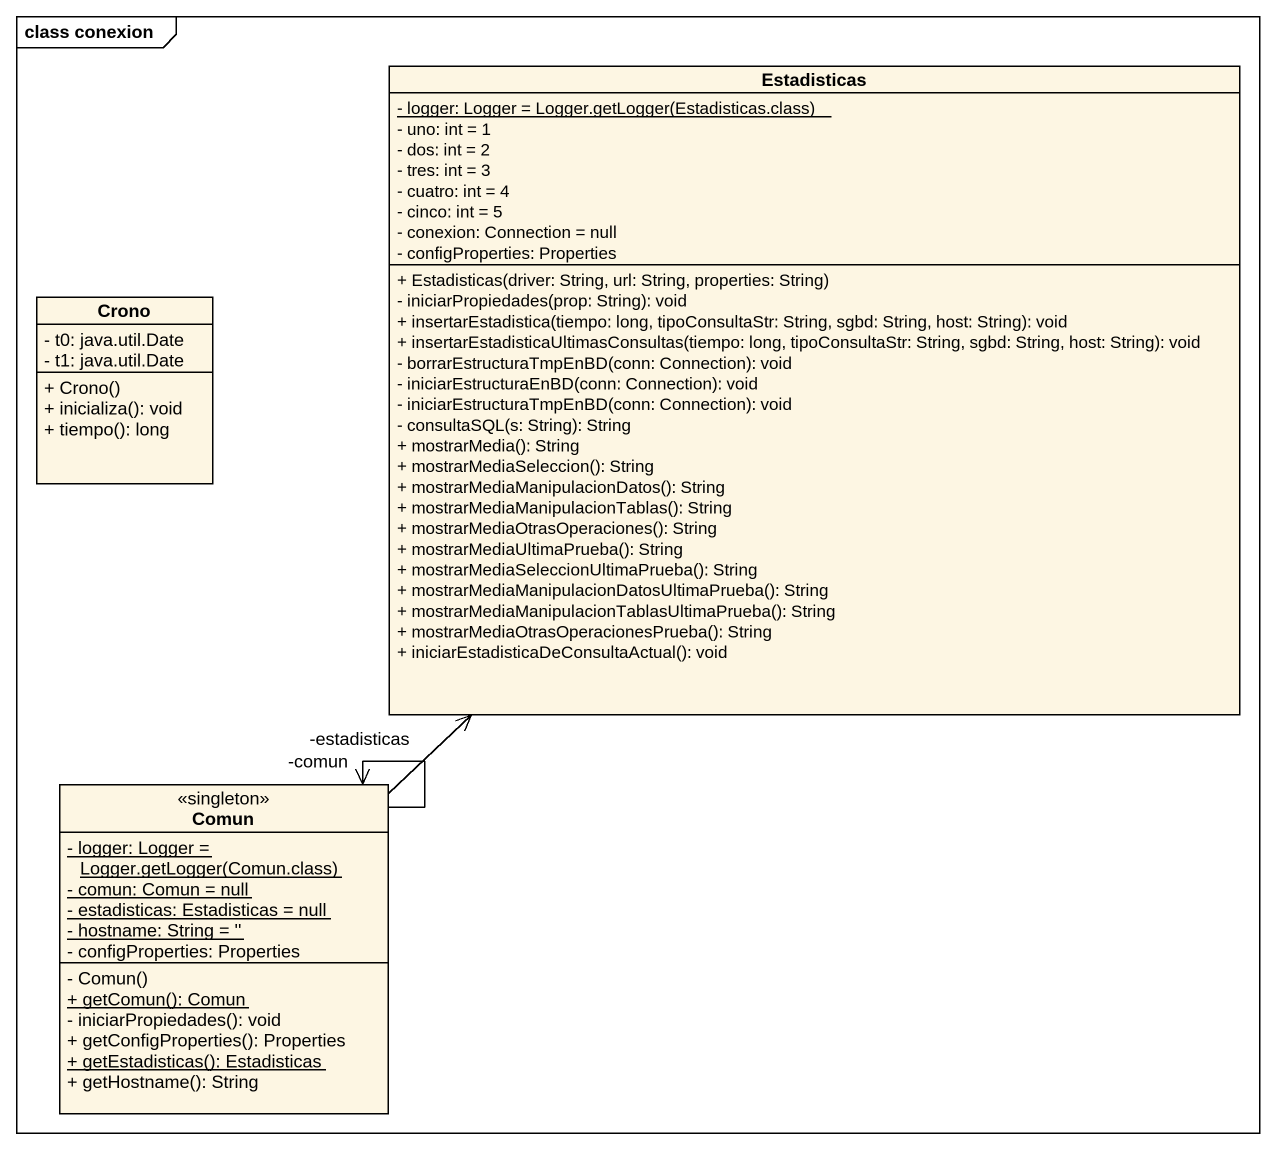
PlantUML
@startuml
mainframe class conexion
hide circle
hide empty members
skinparam classAttributeIconSize 0
class Estadisticas {
  {static} {field} - logger: Logger = Logger.getLogger(Estadisticas.class)
  - uno: int = 1
  - dos: int = 2
  - tres: int = 3
  - cuatro: int = 4
  - cinco: int = 5
  - conexion: Connection = null
  - configProperties: Properties
  + Estadisticas(driver: String, url: String, properties: String)
  - iniciarPropiedades(prop: String): void
  + insertarEstadistica(tiempo: long, tipoConsultaStr: String, sgbd: String, host: String): void
  + insertarEstadisticaUltimasConsultas(tiempo: long, tipoConsultaStr: String, sgbd: String, host: String): void
  - borrarEstructuraTmpEnBD(conn: Connection): void
  - iniciarEstructuraEnBD(conn: Connection): void
  - iniciarEstructuraTmpEnBD(conn: Connection): void
  - consultaSQL(s: String): String
  + mostrarMedia(): String
  + mostrarMediaSeleccion(): String
  + mostrarMediaManipulacionDatos(): String
  + mostrarMediaManipulacionTablas(): String
  + mostrarMediaOtrasOperaciones(): String
  + mostrarMediaUltimaPrueba(): String
  + mostrarMediaSeleccionUltimaPrueba(): String
  + mostrarMediaManipulacionDatosUltimaPrueba(): String
  + mostrarMediaManipulacionTablasUltimaPrueba(): String
  + mostrarMediaOtrasOperacionesPrueba(): String
  + iniciarEstadisticaDeConsultaActual(): void
}
class Crono {
  - t0: java.util.Date
  - t1: java.util.Date
  + Crono()
  + inicializa(): void
  + tiempo(): long
}
class Comun <<singleton>> {
  {static} {field} - logger: Logger = Logger.getLogger(Comun.class)
  {static} - comun: Comun = null
  {static} - estadisticas: Estadisticas = null
  {static} - hostname: String = ''
  - configProperties: Properties
  - Comun()
  {static} + getComun(): Comun
  - iniciarPropiedades(): void
  + getConfigProperties(): Properties
  {static} + getEstadisticas(): Estadisticas
  + getHostname(): String
}
Comun -up-> "-estadisticas" Estadisticas
Comun --> "-comun" Comun
@enduml
